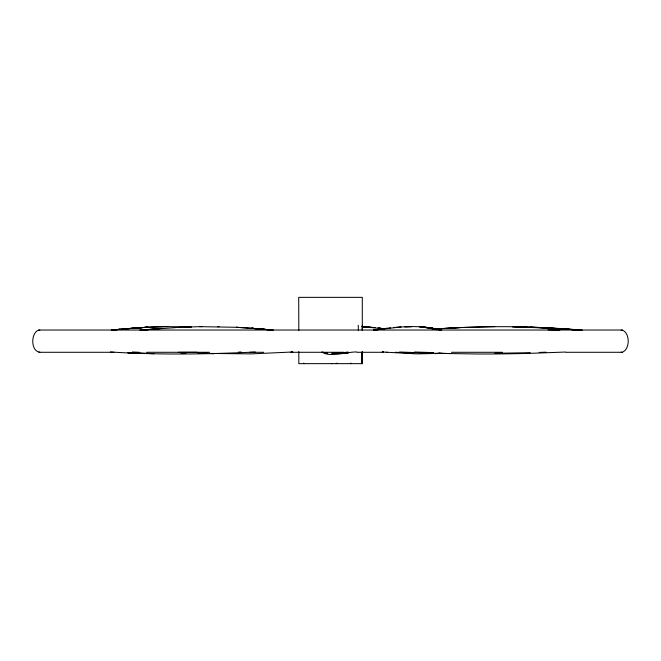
<?xml version="1.0" encoding="UTF-8"?>
<svg xmlns="http://www.w3.org/2000/svg" width="661" height="661" viewBox="0 0 661 661"><rect width="100%" height="100%" fill="white"/><g stroke="black" fill="none" stroke-linecap="round" stroke-linejoin="round"><path stroke-width="0.99" d="M362.278 330.417L362.294 325.27M361.823 363.649L361.898 352.445M337.234 363.112L335.962 363.649M566.072 352.288L622.175 352.288C630.239 349.421 630.23 332.88 622.175 330.029L38.825 330.029C30.58 332.59 30.571 351.52 39.842 352.106M621.158 330.211L622.175 330.029M393.882 327.484L401.004 326.939L373.762 330.17M374.531 330.062L381.248 328.938M373.366 330.244L379.976 329.153L373.845 330.17L376.638 329.74M384.917 328.5L384.041 328.608L390.618 327.815M356.733 351.958C346.43 351.784 330.004 357.708 321.841 352.032M111.511 330.17L118.6 329.409L111.783 330.153M111.924 330.153L119.947 329.302L111.321 330.211M140.743 330.17L181.131 327.195L202.084 326.617M140.958 330.153L161.193 328.426L139.826 330.178M118.459 329.409L147.8 327.195L165.878 326.617L147.031 327.228L129.606 328.426L147.684 327.195L117.84 329.484L147.8 327.195M292.641 351.999L251.139 353.883L198.052 353.296M141.421 330.194L147.428 329.781M439.069 353.338L435.351 353.627L440.019 353.296M141.561 330.194L147.56 329.781M441.788 353.338L416.868 353.883L382.265 351.999M530.304 327.013L582.201 330.178C533.287 325.939 484.067 325.543 435.087 329.029L459.569 327.592L494.792 326.617M400.459 326.98L411.605 326.65L404.846 326.724C416.926 326.27 429.179 326.865 440.87 330.136M442.176 328.5L435.087 328.98L459.569 327.633M565.642 352.032L530.304 353.338A327.765 61.63 -1.2 0 1 477.143 353.99L433.575 353.305L399.55 351.999M238.431 352.106L241.273 351.999M539.169 352.429L546.027 352.181M255.32 352.032C207.058 354.23 158.665 355.089 110.428 351.958M530.304 352.685L494.833 353.305M423.404 353.338L427.725 353.305M181.131 353.338L185.873 353.305M178.263 352.288L197.11 352.247M168.241 326.617L165.804 326.617L191.293 326.881M183.601 326.691L191.426 326.889M217.626 326.691L219.146 326.691M38.825 352.288L113.882 352.288M146.602 352.288L209.562 352.288M249.908 352.288L263.599 352.288M290.609 352.288L343.844 352.288M357.138 352.288L383.57 352.288M451.438 352.288L502.492 352.288M362.294 351.478L362.294 363.649L298.822 363.649L298.822 351.536M199.465 326.65L236.944 327.302M512.548 326.873L550.96 328.17M512.548 326.617L548.027 327.955M439.334 353.305L450.893 353.561L438.375 353.296M548.027 329.847L559.768 330.161M433.575 352.61L414.554 351.999M413.778 353.123L395.377 352.28M362.195 326.691L383.537 328.757L377.836 327.955M132.407 351.974L139.587 352.321M383.677 352.106L382.298 352.032L383.603 352.106M369.152 327.269L375.217 327.633M253.427 328.319L236.324 327.269L269.184 329.699M548.027 327.815L579.284 330.17M552.918 328.31L560.743 328.872M563.684 329.087L568.559 329.533M371.077 327.302L365.558 326.906L373.548 327.484M565.642 328.938L581.226 330.161M266.061 329.475L251.8 328.294L273.514 330.227M386.255 352.288L387.602 352.396M420.503 326.873L419.264 326.757M362.278 326.732L366.938 327.121L362.038 326.699M268.68 329.665L251.544 328.211L273.034 330.161M428.014 327.526L420.065 326.831L426.816 327.41M327.616 353.271L322.419 352.106M572.459 329.889L575.384 330.153M382.298 328.649L384.124 328.856M267.077 329.558L271.993 330.112M384.058 328.79L378.811 328.104L384.041 328.79M621.158 352.106L622.175 352.288M38.825 330.029L39.842 330.211M430.088 327.815L440.482 330.087M437.243 329.195L431.245 328.03L441.069 330.26M431.65 328.104L438.623 329.517M351.503 363.649L350.636 363.112M331.822 363.649L331.351 363.467M304.043 363.649L303.647 363.112M358.262 325.27L358.336 330.269M362.269 351.635L362.294 363.649M362.294 330.302L362.294 297.351L298.706 297.351L298.822 330.318M116.46 329.699L112.56 330.161L116.46 329.699M348.165 352.247L331.896 353.305L348.165 352.247M348.347 352.792L337.597 353.627L348.347 352.792M155.451 329.327L152.493 329.492L155.434 329.327M292.683 352.032L291.377 352.106L292.683 352.032M214.139 353.627L202.423 353.313L214.139 353.627M153.716 353.627L127.97 352.792L153.716 353.627M431.104 328.393L423.478 327.195L436.624 329.699L431.104 328.393"/></g></svg>
